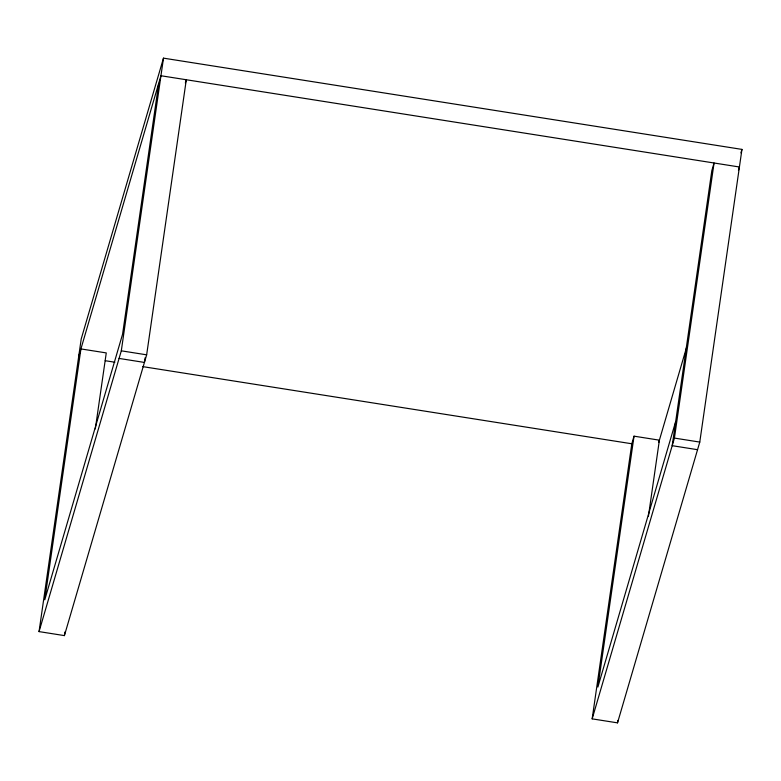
<?xml version="1.0" encoding="UTF-8"?>
<svg xmlns="http://www.w3.org/2000/svg" width="781" height="781" viewBox="0 0 781 781"><rect width="100%" height="100%" fill="white"/><g stroke="black" fill="none" stroke-linecap="round" stroke-linejoin="round"><path stroke-width="1.17" d="M185.341 83.001L186.298 79.75L146.652 354.828L64.403 635.607L39.05 631.604L81.224 338.915L163.483 58.145L741.95 149.396L699.776 442.085L617.517 722.855L592.164 718.862L631.809 443.774L634.035 436.169L659.389 440.172L648.435 516.163M64.403 635.607L64.921 631.985M95.321 428.906L106.265 352.914L80.921 348.922L44.771 599.788L122.568 334.229L158.719 83.352M39.05 631.604L121.309 350.825L163.483 58.145M145.09 357.825L144.426 362.433L119.073 358.43M634.035 436.169L597.885 687.046L675.682 421.476M617.517 722.855L617.869 720.443M592.164 718.862L674.423 438.082L714.059 163.004L711.833 170.609L672.197 445.687L697.55 449.69M78.686 356.526L160.945 75.747L739.412 166.997L738.455 170.258M740.925 152.91L741.95 149.396M658.754 442.349L686.802 346.579M121.309 350.825L146.652 354.828M674.423 438.082L699.776 442.085M105.25 360.715L114.885 362.228M142.601 366.601L631.809 443.774"/></g></svg>
